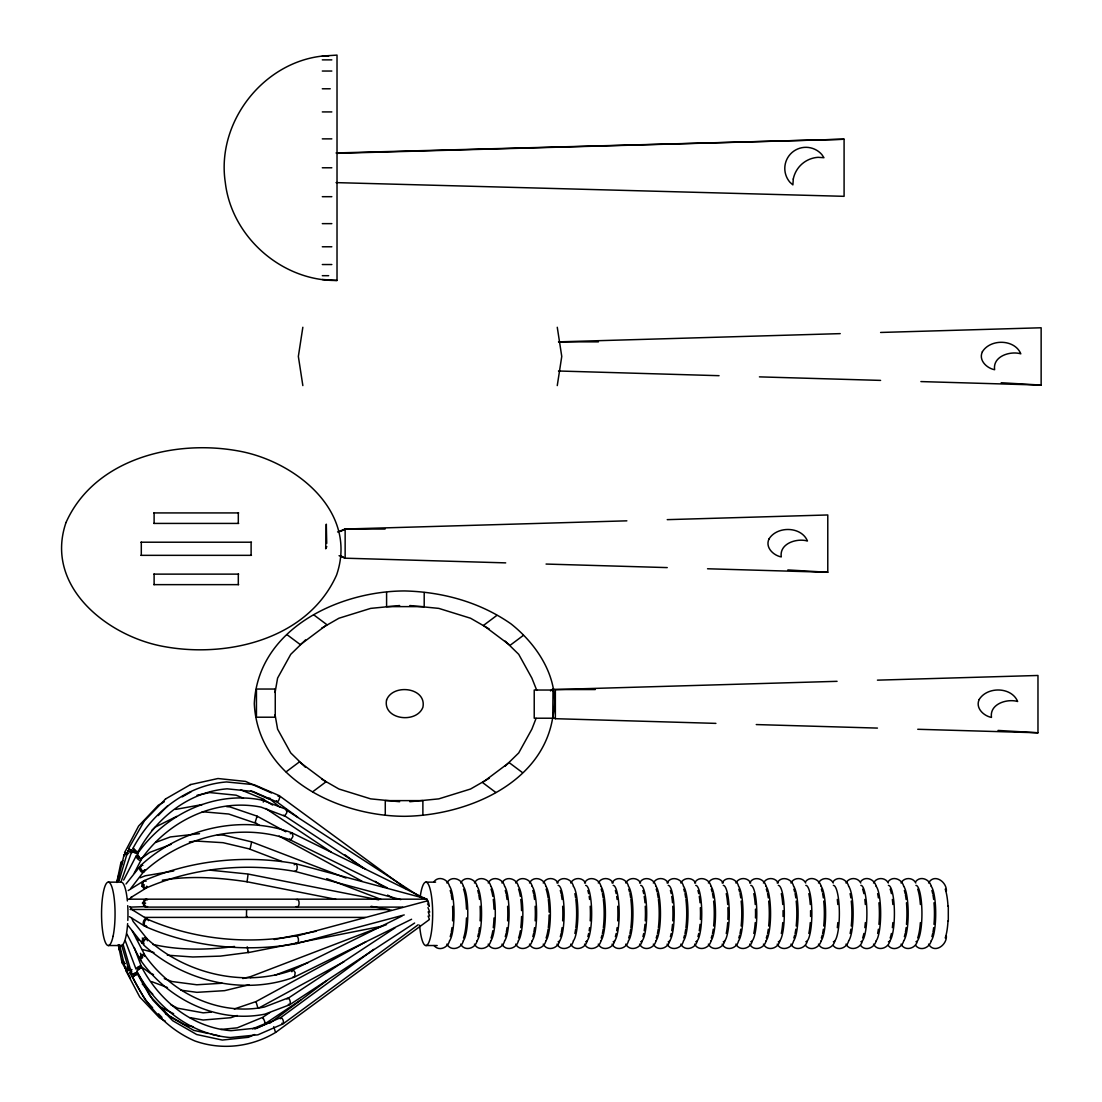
<?xml version="1.0" encoding="UTF-8"?>
<svg xmlns="http://www.w3.org/2000/svg" width="1102" height="1102" viewBox="0 0 1102 1102"><rect width="100%" height="100%" fill="white"/><g stroke="black" fill="none" stroke-linecap="round" stroke-linejoin="round"><path stroke-width="1.5" d="M948.299 921.313L948.299 905.803M268.833 798.206L279.936 807.105M118.589 876.214L118.437 880.195M552.928 690.858L553.025 688.764L555.353 689.549L595.287 689.549M248.46 951.439L248.349 952.472L220.441 956.109L192.836 956.991L167.311 955.186M429.601 916.037L428.196 911.781M147.351 940.75L147.048 938.766L133.108 921.41L131.813 918.255M280.321 1018.785L280.79 1017.573L373.757 949.359M122.625 862.315L120.931 863.293L120.683 865.153M120.862 882.303L132.157 850.386C139.555 851.571 136.276 856.116 132.157 850.386M145.009 869.988L130.711 888.529M302.843 327.266L298.353 356.428L302.843 385.59M557.268 385.59L561.758 356.428L557.268 327.266M121.647 959.429L122.336 961.757L124.319 962.28M552.708 717.65L552.763 717.306C561.152 681.132 538.575 645.744 511.108 623.952C479.935 602.105 442.536 591.898 404.737 590.947C338.548 591.058 257.868 629.077 254.3 703.627C257.868 778.177 338.548 816.196 404.737 816.307C465.54 815.521 541.84 784.514 552.708 717.65L555.353 718.697L715.901 723.38M424.614 898.309L291.658 832.713C240.704 814.075 180.769 828.745 141.208 865.015C138.287 866.93 144.086 874.533 144.362 869.933M138.618 855.91C131.648 853.747 142.034 864.918 140.836 858.224M275.073 692.455L277.594 678.102L290.749 654.326L305.516 639.918M246.834 916.244L246.449 917.401L246.586 909.618M144.927 956.343C144.803 952.707 139.059 958.106 140.546 960.173C167.821 999.376 217.094 1023.758 264.879 1014.157L289.592 1004.804L414.627 923.035M129.416 968.245C128.163 969.595 123.507 969.085 125.904 966.84M118.796 946.411L119.291 949.607M146.718 886.16L145.781 888.281L131.248 897.303L131.73 896.752L129.471 899.328M116.977 882.509L117.969 877.729M116.95 881.572L120.655 863.858M117.583 881.641L124.127 854.573L127.612 854.449M291.892 971.744L292.746 970.008L401.927 916.079M326.647 980.766L270.031 1023.083M254.603 1034.544L248.418 1037.299L222.287 1040.054L196.679 1034.516L172.738 1020.741L152.847 1000.079L137.833 973.645L132.598 976.689C145.271 1004.638 166.278 1028.634 194.792 1040.935C221.654 1050.509 251.16 1047.093 275.541 1032.478L273.737 1026.72M946.356 935.929C947.004 945.282 934.221 954.084 928.573 944.125M118.451 875.691L118.355 878.211M152.586 1007.71L145.533 1000.409L129.719 972.57L131.496 971.041M137.791 973.796L132.598 976.689M256.849 817.064L257.083 816.155L229.905 806.898L226.64 806.623M119.112 880.663L127.915 850.827L132.681 852.521M130.642 851.942L131.138 850.248M406.018 888.667L279.192 795.63L254.039 784.679L226.489 781.952C185.756 785.203 151.621 813.221 132.901 848.444L137.805 852.259C155.685 818.662 188.263 791.925 227.122 788.825L252.881 791.47L276.919 801.939L297.733 817.202M137.805 852.259L137.433 851.488M164.267 801.788L158.33 805.231L138.604 826.059L124.609 852.576L125.215 854.381M255.168 822.464L259.507 825.439M263.282 802.077L264.012 799.349L240.539 789.707M134.747 851.956L135.353 850.358M536.082 718.366L531.88 729.138L518.725 752.928L505.198 766.138M144.142 955.944L144.403 954.277L132.199 930.763M119.388 946.797L118.933 949.332L120.738 951.646M147.2 886.614C144.693 891.242 140.808 882.055 144.39 880.553C191.5 860.028 245.057 854.615 295.543 863.665L427.08 899.039M122.281 960.407L121.978 962.432L130.463 978.011M247.358 881.283L247.068 881.779C219.078 877.578 190.329 875.553 162.283 880.222M286.988 998.991L395.053 927.843M131.978 969.65L129.099 970.476L131 969.347M137.447 972.363L131.992 974.595L133.879 973.479M141.455 866.048C137.158 866.034 140.849 874.451 144.004 871.999M326.812 546.592L325.696 548.782L326.302 524.166L326.729 543.382M449.52 940.956C447.922 947.748 438.858 951.632 434.05 945.544M463.281 940.956C461.697 948.629 450.759 951.715 446.902 944.125M477.042 940.956C475.458 948.629 464.521 951.715 460.664 944.125M490.817 940.956C489.219 948.629 478.282 951.715 474.439 944.125M504.578 940.956C502.98 948.629 492.043 951.715 488.2 944.125M518.339 940.956C516.742 948.629 505.804 951.715 501.961 944.125M532.101 940.956C530.503 948.629 519.565 951.715 515.722 944.125M545.862 940.956C544.278 948.629 533.327 951.715 529.483 944.125M559.623 940.956C558.039 948.629 547.088 951.715 543.245 944.125M573.384 940.956C571.8 948.629 560.849 951.715 557.006 944.125M587.146 940.956C585.561 948.629 574.61 951.715 570.767 944.125M600.907 940.956C599.323 948.629 588.372 951.715 584.528 944.125M614.668 940.956C613.084 948.629 602.133 951.715 598.29 944.125M628.429 940.956C626.845 948.629 615.894 951.715 612.051 944.125M642.19 940.956C640.606 948.629 629.655 951.715 625.812 944.125M655.952 940.956C654.368 948.629 643.416 951.715 639.573 944.125M669.713 940.956C668.129 948.629 657.178 951.715 653.334 944.125M683.474 940.956C681.89 948.629 670.939 951.715 667.096 944.125M697.235 940.956C695.651 948.629 684.714 951.715 680.857 944.125M710.997 940.956C709.413 948.629 698.475 951.715 694.618 944.125M724.758 940.956C723.174 948.629 712.236 951.715 708.393 944.125M738.533 940.956C736.935 948.629 725.998 951.715 722.154 944.125M752.294 940.956C750.696 948.629 739.759 951.715 735.916 944.125M766.055 940.956C764.457 948.629 753.52 951.715 749.677 944.125M779.817 940.956C778.232 948.629 767.281 951.715 763.438 944.125M793.578 940.956C791.994 948.629 781.043 951.715 777.199 944.125M807.339 940.956C805.755 948.629 794.804 951.715 790.961 944.125M821.1 940.956C819.489 947.748 810.438 951.632 805.617 945.544M834.861 940.956C833.277 948.629 822.326 951.715 818.483 944.125M848.623 940.956C847.025 947.748 837.961 951.632 833.14 945.544M862.384 940.956C860.8 948.629 849.849 951.715 846.005 944.125M876.145 940.956C874.547 947.748 865.483 951.632 860.676 945.544M889.906 940.956C888.322 948.629 877.371 951.715 873.528 944.125M903.668 940.956C902.07 947.748 893.006 951.632 888.198 945.544M917.429 940.956C915.845 948.629 904.894 951.715 901.05 944.125M931.19 940.956C929.592 947.748 920.528 951.632 915.721 945.544M123.658 880.057L136.166 855.951M138.645 857.921L139.348 856.557M134.251 873.128L141.111 859.904M132.86 851.612L128.535 848.719L144.348 820.88L165.658 798.895M446.902 882.991C450.759 875.401 461.697 878.487 463.281 886.16M460.664 882.991C464.521 875.401 475.458 878.487 477.042 886.16M474.439 882.991C478.282 875.401 489.219 878.487 490.817 886.16M488.2 882.991C492.043 875.401 502.98 878.487 504.578 886.16M501.961 882.991C505.804 875.401 516.742 878.487 518.339 886.16M515.722 882.991C519.565 875.401 530.503 878.487 532.101 886.16M529.483 882.991C533.327 875.401 544.278 878.487 545.862 886.16M543.245 882.991C546.165 877.109 555.064 877.109 557.998 882.991M557.006 882.991C560.849 875.401 571.8 878.487 573.384 886.16M570.767 882.991C573.701 877.109 582.586 877.109 585.52 882.991M584.528 882.991C588.372 875.401 599.323 878.487 600.907 886.16M598.29 882.991C601.224 877.109 610.109 877.109 613.043 882.991M612.051 882.991C615.894 875.401 626.845 878.487 628.429 886.16M625.812 882.991C628.746 877.109 637.645 877.109 640.565 882.991M639.573 882.991C643.416 875.401 654.368 878.487 655.952 886.16M653.334 882.991C656.269 877.109 665.167 877.109 668.087 882.991M667.096 882.991C670.939 875.401 681.89 878.487 683.474 886.16M680.857 882.991C683.791 877.109 692.69 877.109 695.61 882.991M694.618 882.991C698.475 875.401 709.413 878.487 710.997 886.16M708.393 882.991C711.313 877.109 720.212 877.109 723.132 882.991M722.154 882.991C725.998 875.401 736.935 878.487 738.533 886.16M735.916 882.991C738.836 877.109 747.735 877.109 750.669 882.991M749.677 882.991C753.52 875.401 764.457 878.487 766.055 886.16M763.438 882.991C766.358 877.109 775.257 877.109 778.191 882.991M777.199 882.991C781.043 875.401 791.994 878.487 793.578 886.16M790.961 882.991C793.881 877.109 802.779 877.109 805.714 882.991M818.483 882.991C821.417 877.109 830.302 877.109 833.236 882.991M846.005 882.991C848.939 877.109 857.838 877.109 860.758 882.991M873.528 882.991C876.462 877.109 885.361 877.109 888.281 882.991M901.05 882.991C903.984 877.109 912.883 877.109 915.803 882.991M928.573 882.991C934.221 873.032 947.004 881.834 946.356 891.187M294.193 864.767C297.512 861.144 298.477 870.842 295.102 871.448C245.319 862.508 192.478 867.839 146.015 888.074M270.031 798.206L269.081 799.115L250.526 790.864M290.294 833.759L291.658 832.713M141.318 968.024L141.69 967.239L136.772 971.069C155.492 1006.278 189.64 1034.296 230.359 1037.547L257.923 1034.819L283.076 1023.868L418.168 924.771M261.587 800.024C213.788 790.409 164.529 814.805 137.254 854.009L138.218 857.301L141.442 859.105C167.697 821.376 215.11 797.903 261.105 807.146L284.647 816.1L286.878 812.573L286.3 809.364L261.89 800.066M141.442 859.105L141.635 857.838M126.027 883.983L139.913 866.503M263.75 799.57L272.566 805.039M144.1 881.063C140.216 881.517 142.062 889.837 145.781 888.281M250.113 849.105L223.045 842.686L196.087 841.046L189.365 841.942M158.206 815.576L167.656 805.796M294.482 977.102L295.184 972.57L293.187 969.87C243.57 988.039 185.191 973.782 146.676 938.449L143.48 940.888L143.604 944.924C183.152 981.193 243.101 995.864 294.055 977.24L411.597 919.247M278.062 796.264C281.947 793.688 277.759 805.218 276.45 800.713M151.787 830.44L155.272 827.092L176.692 816.389M295.474 936.328L426.832 901.009L428.706 902.869L429.105 905.789M124.609 852.576L128.645 853.279M126.882 968.162L125.752 970.449L139.747 996.966L159.473 1017.78L165.396 1021.237M130.311 969.264L127.736 970.766L125.752 970.449M296.245 899.714C300.047 897.538 300.047 908.751 296.245 906.574M434.05 881.572C438.858 875.484 447.922 879.368 449.52 886.16M805.617 881.572C810.438 875.484 819.489 879.368 821.1 886.16M833.14 881.572C837.961 875.484 847.025 879.368 848.623 886.16M860.676 881.572C865.483 875.484 874.547 879.368 876.145 886.16M888.198 881.572C893.006 875.484 902.07 879.368 903.668 886.16M915.721 881.572C920.528 875.484 929.592 879.368 931.19 886.16M550.518 690.926L553.025 688.764L552.763 717.306M144.279 871.503C182.794 836.17 241.173 821.913 290.79 840.068L292.967 836.418L292.085 832.837M147.558 906.574L146.483 907.111C143.522 906.064 143.522 900.224 146.483 899.177L426.515 899.177L428.279 901.161M286.107 771.855L299.413 761.895L325.999 781.814L312.706 791.787M496.768 615.467L483.475 625.426L510.061 645.345L523.367 635.386M140.767 859.009L149.72 852.397L171.278 844.297M275.72 1032.367L429.257 919.66M146.8 906.574L130.683 907.111M269.742 1012.628L262.634 1017.366L237.247 1027.835L220.786 1029.461M300.763 999.955L265.155 1023.675L252.633 1028.813M128.218 890.554L142.957 881.393M141.703 886.49L144.362 884.837M190.536 784.596L217.962 778.522L245.539 781.414L271.464 792.944M321.701 628.14L338.92 618.236L370.671 608.387L399.627 605.535M165.493 799.005L190.715 784.486M182.202 796.884L191.114 791.759M489.205 778.288L470.554 789.018L438.803 798.867L409.848 801.719M365.933 941.783L255.953 1001.608L234.285 1008.977M259.562 1007.614L344.113 961.619M340.628 531.481L345.146 529.043L626.859 520.833M131.827 971.826L129.719 972.57M141.91 958.258L139.472 958.23L126.964 934.124M146.773 926.424C142.819 927.388 143.88 919.109 147.269 919.151C193.745 939.386 246.572 944.717 296.355 935.777C298.959 936.934 299.303 942.182 296.796 943.56C246.325 952.61 192.767 947.197 145.657 926.686M254.81 1029.048L270.279 1022.174M140.202 877.784L145.23 875.801L173.744 870.952M128.535 848.719L133.494 851.364M337.556 531.963L345.146 529.043L385.094 529.043M386.54 924.564L250.705 976.592L242.784 978.521M274.632 975.38L308.243 962.501M155.589 842.451L170.355 836.941L199.49 833.677M145.987 925.942L144.21 925.832L129.471 916.671M135.284 972.901L136.552 972.474L149.955 995.946L169.86 1016.609L193.787 1030.384L208.126 1033.442M125.339 963.479L122.253 962.983M237.261 1015.507L230.869 1017.697L203.14 1020.025L189.999 1017.628M285.473 809.433L421.391 897.717M137.254 854.009L138.108 853.981M404.227 914.922L296.796 943.56L295.859 943.064M248.983 984.747L224.629 990.657L196.927 992.337L180.756 990.175M146.8 899.714C142.778 897.579 141.841 906.491 145.629 907.111M197.051 795.258L209.779 792.572L236.103 795.189L243.459 798.247M322.307 56.064C262.428 62.676 216.185 122.942 225.304 182.491C231.599 237.04 282.112 281.341 337.019 280.459L337.019 55.1L322.307 56.064L328.658 56.064M141.208 865.015L142.833 865.401M274.26 939.538L316.178 931.259M382.477 926.107L248.239 952.61L247.22 946.825M175.549 809.419L202.176 804.57M202.231 811.733L228.679 814.02L254.989 822.974L257.083 816.155L285.776 831.762M122.942 860.772L121.013 862.15L121.757 864.808M141.4 960.2L140.546 960.173M234.519 946.466C207.451 950.103 179.502 950.503 152.765 944.4M143.852 943.891L142.296 943.436L128.424 925.969M211.309 1012.104L203.195 1012.848L177.656 1008.206L170.631 1004.569M132.901 848.444L133.962 848.774M222.067 983.246L196.79 984.775L171.981 981.524L164.281 978.631M337.019 153.33L844.091 139.238L844.091 196.321L336.041 182.615M840.22 333.63L558.507 341.854L598.441 341.854M880.594 332.46L1041.142 327.776L1041.142 385.094L920.9 381.581M667.233 519.648L827.781 514.965L827.781 572.282L707.539 568.77M837.065 681.325L555.353 689.549L555.353 718.697M877.44 680.154L1037.974 675.471L1037.974 732.775L917.746 729.276M336.041 152.958L844.091 139.238M144.39 880.553L146.056 881.297M322.307 59.866L331.826 59.866M322.307 71.038L331.826 71.038M322.307 88.78L330.242 88.78M322.307 111.922L331.826 111.922M322.307 138.866L331.826 138.866M322.307 167.779L331.826 167.779M322.307 196.693L331.826 196.693M322.307 223.637L331.826 223.637M322.307 246.779L331.826 246.779M322.307 264.535L331.826 264.535M322.307 275.693L328.658 275.693M322.307 279.495L337.019 280.459M153.784 512.926L238.652 512.926M153.784 523.422L238.652 523.422M140.96 542.212L251.463 542.212M140.96 555.339L251.463 555.339M153.784 574.128L238.652 574.128M153.784 584.639L238.652 584.639M553.025 690.031L534.222 690.031L534.222 718.215L553.025 718.215M108.313 882.151L121.206 882.151A31.696 6.75 -90 0 1 127.377 900.94M425.909 882.151L435.579 882.151M127.612 899.177L145.629 899.177M142.31 903.144L145.629 903.144M146.483 907.111L402.685 907.111M130.105 909.481L389.323 909.481M144.569 917.401L365.23 917.401M108.313 945.53L121.206 945.53A31.696 6.75 -90 0 0 127.639 923.628M425.909 945.53L437.191 945.53M558.507 371.002L719.055 375.686M759.43 376.87L880.594 380.397M505.694 562.874L345.146 558.191L339.072 555.67M546.069 564.059L667.233 567.599M756.261 724.565L877.44 728.091M210.33 870.194L247.867 874.01L378.744 899.852M1001.208 382.738L1041.142 385.094M787.847 569.941L827.781 572.282M998.04 730.433L1037.974 732.775M217.411 834.765L223.926 835.164L251.531 841.859L345.945 878.032M409.848 605.535L438.803 608.387L470.554 618.236L489.205 628.953M399.627 801.719L370.671 798.867L338.92 789.018L321.701 779.114M335.931 899.328L247.068 881.779L248.046 874.547M371.14 906.285L391.265 910.252M153.949 952.5L142.075 949.442M193.415 1026.747L185.453 1025.067L165.452 1013.688M211.35 1034.158L219.408 1035.921M146.483 899.177L147.558 899.714M294.055 977.24L293.118 976.758M400.797 899.604L294.633 871.296M289.688 838.966L290.79 840.068M141.208 965.986C133.81 967.17 137.089 971.716 141.208 965.986L134.224 947.555M153.495 974.581L150.423 973.424L140.202 965.862M151.484 981.565L167.49 987.571M281.974 861.461L250.002 849.229L251.587 842.369M326.715 878.611L381.044 899.411M131.221 852.521L129.802 851.942M136.483 939.097L139.403 940.282M290.349 839.944L387.229 887.799M160.575 1007.173L173.62 1013.716M147.489 919.481C144.321 916.52 141.676 923.793 144.21 925.832M340.628 555.766L345.146 558.191L345.146 529.043M279.095 836.087L361.952 881.159M387.573 895.086L395.108 899.191M128.617 851.364L127.915 850.827M147.034 918.944L132.502 909.921L132.998 910.472L129.595 906.615M427.521 903.86L429.257 906.34M365.96 869.45L283.696 815.191M265.761 808.496L331.11 852.011M375.148 881.338L383.661 887.014M344.761 854.697L362.696 867.866M313.643 614.764L326.936 624.724L300.35 644.642L287.043 634.683M522.417 772.557L509.124 762.598L482.538 782.516L495.831 792.49M288.325 1004.377C291.699 1006.098 290.405 997.792 287.539 998.15L264.411 1007.035C218.403 1016.278 170.989 992.806 144.748 955.062M146.401 937.94C143.687 936.108 140.863 941.136 142.296 943.436M142.268 984.058L152.751 994.142M505.198 641.116L518.725 654.326L531.88 678.102L536.77 690.375M305.516 767.336L290.749 752.928L277.594 729.138L275.073 714.785M281.933 1023.248C285.005 1025.246 283.131 1017.559 280.79 1017.573L256.752 1028.042L230.993 1030.687C192.134 1027.587 159.556 1000.85 141.69 967.239M158.468 1013.785L161.994 1017.435M427.989 907.566L429.697 912.112M142.241 938.036L144.348 940.695M144.403 954.277L141.304 954.704L139.472 958.23M124.347 855.758L124.016 854.932M264.645 1023.028C266.422 1025.122 262.097 1014.625 262.868 1018.579M428.113 916.079L429.27 918.903M140.395 953.271L142.654 957.624M250.967 977.075L250.705 977.694M148.178 919.908L148.467 920.611M138.618 967.556L139.224 969.154M125.284 940.777L136.028 969.113M256.132 1002.117L257.868 1007.917M134.719 973.479L135.215 975.174M123.19 944.758L131.992 974.595M121.702 945.351L129.099 970.476M127.942 967.349L128.328 968.947M119.526 944.717L125.146 968.093M118.258 944.621L121.619 960.724M146.676 938.505L146.8 939.207M424.201 592.545L424.201 606.623L386.595 606.623L386.595 592.545M422.879 814.709L422.879 800.617L385.273 800.617L385.273 814.709M251.118 542.212L251.118 555.339M238.308 512.926L238.308 523.422M238.308 574.128L238.308 584.639M154.115 512.926L154.115 523.422M154.115 574.128L154.115 584.639M141.304 542.212L141.304 555.339M585.644 885.388A28.17 6.006 -90 0 1 591.65 913.558A28.17 6.006 -90 0 1 585.644 941.728M601.169 889.162A28.17 6.006 -90 0 1 602.023 891.986M602.408 893.639A28.17 6.006 -90 0 1 603.152 897.91M603.359 899.466A28.17 6.006 -90 0 1 603.359 927.65M603.152 929.206A28.17 6.006 -90 0 1 602.408 933.477M602.023 935.13A28.17 6.006 -90 0 1 601.169 937.954M573.439 886.352A28.17 6.006 -90 0 1 577.889 913.558A28.17 6.006 -90 0 1 573.439 940.764M587.848 890.485A28.17 6.006 -90 0 1 588.647 893.639M589.157 896.408A28.17 6.006 -90 0 1 589.598 899.466M590.204 906.271A28.17 6.006 -90 0 1 590.204 920.845M589.598 927.65A28.17 6.006 -90 0 1 589.157 930.708M588.647 933.477A28.17 6.006 -90 0 1 587.848 936.631M518.395 886.352A28.17 6.006 90 0 1 522.844 913.558A28.17 6.006 90 0 1 518.395 940.764M532.789 890.485A28.17 6.006 -90 0 1 533.602 893.639M533.864 894.976A28.17 6.006 -90 0 1 534.553 899.466M535.145 906.271A28.17 6.006 -90 0 1 535.145 920.845M534.553 927.65A28.17 6.006 -90 0 1 533.864 932.14M533.602 933.477A28.17 6.006 -90 0 1 532.789 936.631M656.007 886.352A28.17 6.006 -90 0 1 660.456 913.558A28.17 6.006 -90 0 1 656.007 940.764M670.415 890.485A28.17 6.006 -90 0 1 671.214 893.639M671.738 896.408A28.17 6.006 -90 0 1 672.523 902.772M672.771 906.271A28.17 6.006 -90 0 1 672.771 920.845M672.523 924.344A28.17 6.006 -90 0 1 671.738 930.708M671.214 933.477A28.17 6.006 -90 0 1 670.415 936.631M903.723 886.352A28.17 6.006 -90 0 1 908.172 913.558A28.17 6.006 -90 0 1 903.723 940.764M917.691 889.162A28.17 6.006 -90 0 1 920.377 904.508M920.377 922.608A28.17 6.006 -90 0 1 917.691 937.954M723.27 885.388A28.17 6.006 -90 0 1 729.262 913.558A28.17 6.006 -90 0 1 723.27 941.728M738.781 889.162A28.17 6.006 -90 0 1 739.649 891.986M740.021 893.639A28.17 6.006 -90 0 1 740.778 897.91M741.164 901.092A28.17 6.006 -90 0 1 741.164 926.024M740.778 929.206A28.17 6.006 -90 0 1 740.021 933.477M739.649 935.13A28.17 6.006 -90 0 1 738.781 937.954M695.748 885.388A28.17 6.006 -90 0 1 701.74 913.558A28.17 6.006 -90 0 1 695.748 941.728M711.258 889.162A28.17 6.006 -90 0 1 712.112 891.986M712.498 893.639A28.17 6.006 -90 0 1 713.256 897.91M713.641 901.092A28.17 6.006 -90 0 1 713.641 926.024M713.256 929.206A28.17 6.006 -90 0 1 712.498 933.477M712.112 935.13A28.17 6.006 -90 0 1 711.258 937.954M449.575 886.352A28.17 6.006 -90 0 1 454.024 913.558A28.17 6.006 -90 0 1 449.575 940.764M463.543 889.162A28.17 6.006 -90 0 1 466.477 909.15M466.477 917.966A28.17 6.006 -90 0 1 463.543 937.954M600.962 886.352A28.17 6.006 -90 0 1 605.411 913.558A28.17 6.006 -90 0 1 600.962 940.764M615.371 890.485A28.17 6.006 -90 0 1 616.17 893.639M616.693 896.408A28.17 6.006 -90 0 1 617.12 899.466M617.726 906.271A28.17 6.006 -90 0 1 617.726 920.845M617.12 927.65A28.17 6.006 -90 0 1 616.693 930.708M616.17 933.477A28.17 6.006 -90 0 1 615.371 936.631M545.917 886.352A28.17 6.006 -90 0 1 550.366 913.558A28.17 6.006 -90 0 1 545.917 940.764M560.312 890.485A28.17 6.006 -90 0 1 561.125 893.639M561.386 894.976A28.17 6.006 -90 0 1 562.075 899.466M562.667 906.271A28.17 6.006 -90 0 1 562.667 920.845M562.075 927.65A28.17 6.006 -90 0 1 561.386 932.14M561.125 933.477A28.17 6.006 -90 0 1 560.312 936.631M750.793 885.388A28.17 6.006 -90 0 1 756.798 913.558A28.17 6.006 -90 0 1 750.793 941.728M766.303 889.162A28.17 6.006 -90 0 1 767.171 891.986M767.557 893.639A28.17 6.006 -90 0 1 768.301 897.91M768.686 901.092A28.17 6.006 -90 0 1 768.686 926.024M768.301 929.206A28.17 6.006 -90 0 1 767.557 933.477M767.171 935.13A28.17 6.006 -90 0 1 766.303 937.954M805.837 885.388A28.17 6.006 -90 0 1 811.843 913.558A28.17 6.006 -90 0 1 805.837 941.728M821.362 889.162A28.17 6.006 -90 0 1 822.216 891.986M822.602 893.639A28.17 6.006 -90 0 1 823.346 897.91M823.731 901.092A28.17 6.006 -90 0 1 823.731 926.024M823.346 929.206A28.17 6.006 -90 0 1 822.602 933.477M822.216 935.13A28.17 6.006 -90 0 1 821.362 937.954M532.156 886.352A28.17 6.006 -90 0 1 536.605 913.558A28.17 6.006 -90 0 1 532.156 940.764M546.11 889.162A28.17 6.006 -90 0 1 548.107 897.91M548.314 899.466A28.17 6.006 -90 0 1 549.113 912.098M549.113 915.018A28.17 6.006 -90 0 1 548.314 927.65M548.107 929.206A28.17 6.006 -90 0 1 546.11 937.954M613.167 885.388A28.17 6.006 -90 0 1 619.172 913.558A28.17 6.006 -90 0 1 613.167 941.728M628.691 889.162A28.17 6.006 -90 0 1 629.545 891.986M629.931 893.639A28.17 6.006 -90 0 1 630.675 897.91M630.881 899.466A28.17 6.006 -90 0 1 630.881 927.65M630.675 929.206A28.17 6.006 -90 0 1 629.931 933.477M629.545 935.13A28.17 6.006 -90 0 1 628.691 937.954M504.633 886.352A28.17 6.006 -90 0 1 509.069 913.558A28.17 6.006 -90 0 1 504.633 940.764M518.587 889.162A28.17 6.006 -90 0 1 520.351 896.408M520.791 899.466A28.17 6.006 -90 0 1 521.563 910.624M521.563 916.492A28.17 6.006 -90 0 1 520.791 927.65M520.351 930.708A28.17 6.006 -90 0 1 518.587 937.954M668.225 885.388A28.17 6.006 -90 0 1 674.217 913.558A28.17 6.006 -90 0 1 668.225 941.728M683.736 889.162A28.17 6.006 -90 0 1 684.59 891.986M684.976 893.639A28.17 6.006 -90 0 1 685.72 897.91M685.926 899.466A28.17 6.006 -90 0 1 685.926 927.65M685.72 929.206A28.17 6.006 -90 0 1 684.976 933.477M684.59 935.13A28.17 6.006 -90 0 1 683.736 937.954M558.122 885.388A28.17 6.006 -90 0 1 564.128 913.558A28.17 6.006 -90 0 1 558.122 941.728M574.886 893.639A28.17 6.006 -90 0 1 575.63 897.91M575.836 899.466A28.17 6.006 -90 0 1 575.836 927.65M575.63 929.206A28.17 6.006 -90 0 1 574.886 933.477M640.689 885.388A28.17 6.006 -90 0 1 646.695 913.558A28.17 6.006 -90 0 1 640.689 941.728M656.213 889.162A28.17 6.006 -90 0 1 657.067 891.986M657.453 893.639A28.17 6.006 -90 0 1 658.197 897.91M658.404 899.466A28.17 6.006 -90 0 1 658.404 927.65M658.197 929.206A28.17 6.006 -90 0 1 657.453 933.477M657.067 935.13A28.17 6.006 -90 0 1 656.213 937.954M821.155 886.352A28.17 6.006 -90 0 1 825.605 913.558A28.17 6.006 -90 0 1 821.155 940.764M837.313 899.466A28.17 6.006 -90 0 1 837.796 904.508M837.796 922.608A28.17 6.006 -90 0 1 837.313 927.65M833.36 885.388A28.17 6.006 -90 0 1 839.366 913.558A28.17 6.006 -90 0 1 833.36 941.728M850.124 893.639A28.17 6.006 -90 0 1 850.868 897.91M851.267 901.092A28.17 6.006 -90 0 1 851.267 926.024M850.868 929.206A28.17 6.006 -90 0 1 850.124 933.477M848.678 886.352A28.17 6.006 -90 0 1 853.127 913.558A28.17 6.006 -90 0 1 848.678 940.764M862.646 889.162A28.17 6.006 -90 0 1 863.885 893.639M864.836 899.466A28.17 6.006 -90 0 1 865.318 904.508M865.318 922.608A28.17 6.006 -90 0 1 864.836 927.65M863.885 933.477A28.17 6.006 -90 0 1 862.646 937.954M738.588 886.352A28.17 6.006 -90 0 1 743.023 913.558A28.17 6.006 -90 0 1 738.588 940.764M753.796 893.639A28.17 6.006 -90 0 1 755.228 904.508M755.476 909.15A28.17 6.006 -90 0 1 755.476 917.966M755.228 922.608A28.17 6.006 -90 0 1 753.796 933.477M490.872 886.352A28.17 6.006 -90 0 1 495.308 913.558A28.17 6.006 -90 0 1 490.872 940.764M505.267 890.485A28.17 6.006 -90 0 1 506.066 893.639M506.341 894.976A28.17 6.006 -90 0 1 507.03 899.466M507.623 906.271A28.17 6.006 -90 0 1 507.623 920.845M507.03 927.65A28.17 6.006 -90 0 1 506.341 932.14M506.066 933.477A28.17 6.006 -90 0 1 505.267 936.631M778.315 885.388A28.17 6.006 -90 0 1 784.321 913.558A28.17 6.006 -90 0 1 778.315 941.728M793.826 889.162A28.17 6.006 -90 0 1 794.694 891.986M795.079 893.639A28.17 6.006 -90 0 1 795.823 897.91M796.209 901.092A28.17 6.006 -90 0 1 796.209 926.024M795.823 929.206A28.17 6.006 -90 0 1 795.079 933.477M794.694 935.13A28.17 6.006 -90 0 1 793.826 937.954M628.484 886.352A28.17 6.006 -90 0 1 632.934 913.558A28.17 6.006 -90 0 1 628.484 940.764M642.893 890.485A28.17 6.006 -90 0 1 643.692 893.639M644.215 896.408A28.17 6.006 -90 0 1 644.987 902.772M645.249 906.271A28.17 6.006 -90 0 1 645.249 920.845M644.987 924.344A28.17 6.006 -90 0 1 644.215 930.708M643.692 933.477A28.17 6.006 -90 0 1 642.893 936.631M888.405 885.388A28.17 6.006 -90 0 1 894.411 913.558A28.17 6.006 -90 0 1 888.405 941.728M904.37 890.485A28.17 6.006 -90 0 1 905.169 893.639M905.445 894.976A28.17 6.006 -90 0 1 906.119 899.466M906.478 902.772A28.17 6.006 -90 0 1 906.478 924.344M906.119 927.65A28.17 6.006 -90 0 1 905.445 932.14M905.169 933.477A28.17 6.006 -90 0 1 904.37 936.631M876.2 886.352A28.17 6.006 -90 0 1 880.65 913.558A28.17 6.006 -90 0 1 876.2 940.764M890.168 889.162A28.17 6.006 -90 0 1 891.408 893.639M892.358 899.466A28.17 6.006 -90 0 1 892.854 904.508M892.854 922.608A28.17 6.006 -90 0 1 892.358 927.65M891.408 933.477A28.17 6.006 -90 0 1 890.168 937.954M127.736 905.637A31.696 6.75 -90 0 1 127.818 920.432M420.289 896.243A31.696 6.75 -90 0 1 430.717 891.614A31.696 6.75 -90 0 1 429.56 940.488A31.696 6.75 -90 0 1 419.6 925.184M793.633 886.352A28.17 6.006 -90 0 1 798.082 913.558A28.17 6.006 -90 0 1 793.633 940.764M808.84 893.639A28.17 6.006 -90 0 1 810.273 904.508M810.562 910.624A28.17 6.006 -90 0 1 810.562 916.492M810.273 922.608A28.17 6.006 -90 0 1 808.84 933.477M463.336 886.352A28.17 6.006 -90 0 1 467.785 913.558A28.17 6.006 -90 0 1 463.336 940.764M477.745 890.485A28.17 6.006 -90 0 1 478.543 893.639M478.819 894.976A28.17 6.006 -90 0 1 479.508 899.466M480.1 906.271A28.17 6.006 -90 0 1 480.1 920.845M479.508 927.65A28.17 6.006 -90 0 1 478.819 932.14M478.543 933.477A28.17 6.006 -90 0 1 477.745 936.631M915.941 885.388A28.17 6.006 -90 0 1 921.933 913.558A28.17 6.006 -90 0 1 915.941 941.728M931.893 890.485A28.17 6.006 -90 0 1 932.691 893.639M932.967 894.976A28.17 6.006 -90 0 1 933.656 899.466M934 902.772A28.17 6.006 -90 0 1 934 924.344M933.656 927.65A28.17 6.006 -90 0 1 932.967 932.14M932.691 933.477A28.17 6.006 -90 0 1 931.893 936.631M860.882 885.388A28.17 6.006 -90 0 1 866.888 913.558A28.17 6.006 -90 0 1 860.882 941.728M877.647 893.639A28.17 6.006 -90 0 1 878.39 897.91M878.941 902.772A28.17 6.006 -90 0 1 878.941 924.344M878.39 929.206A28.17 6.006 -90 0 1 877.647 933.477M683.529 886.352A28.17 6.006 -90 0 1 687.979 913.558A28.17 6.006 -90 0 1 683.529 940.764M697.938 890.485A28.17 6.006 -90 0 1 698.737 893.639M699.26 896.408A28.17 6.006 -90 0 1 700.045 902.772M700.362 907.69A28.17 6.006 -90 0 1 700.362 919.426M700.045 924.344A28.17 6.006 -90 0 1 699.26 930.708M698.737 933.477A28.17 6.006 -90 0 1 697.938 936.631M450.222 890.485A28.17 6.006 -90 0 1 451.021 893.639M451.297 894.976A28.17 6.006 -90 0 1 451.972 899.466M452.578 906.271A28.17 6.006 -90 0 1 452.578 920.845M451.972 927.65A28.17 6.006 -90 0 1 451.297 932.14M451.021 933.477A28.17 6.006 -90 0 1 450.222 936.631M711.052 886.352A28.17 6.006 -90 0 1 715.501 913.558A28.17 6.006 -90 0 1 711.052 940.764M726.259 893.639A28.17 6.006 -90 0 1 727.706 904.508M727.885 907.69A28.17 6.006 -90 0 1 727.885 919.426M727.706 922.608A28.17 6.006 -90 0 1 726.259 933.477M931.245 886.352A28.17 6.006 -90 0 1 935.694 913.558A28.17 6.006 -90 0 1 931.245 940.764M945.213 889.162A28.17 6.006 -90 0 1 948.009 906.271M948.009 920.845A28.17 6.006 -90 0 1 945.213 937.954M477.097 886.352A28.17 6.006 -90 0 1 481.546 913.558A28.17 6.006 -90 0 1 477.097 940.764M491.065 889.162A28.17 6.006 -90 0 1 492.828 896.408M493.269 899.466A28.17 6.006 -90 0 1 493.999 909.15M493.999 917.966A28.17 6.006 -90 0 1 493.269 927.65M492.828 930.708A28.17 6.006 -90 0 1 491.065 937.954M766.11 886.352A28.17 6.006 -90 0 1 770.56 913.558A28.17 6.006 -90 0 1 766.11 940.764M781.318 893.639A28.17 6.006 -90 0 1 782.751 904.508M783.04 910.624A28.17 6.006 -90 0 1 783.04 916.492M782.751 922.608A28.17 6.006 -90 0 1 781.318 933.477M793.275 179.034L792.889 184.874L790.01 182.34A21.131 21.131 0 0 1 792.007 152.531A21.131 21.131 0 0 1 821.817 154.528L823.938 157.71L818.07 157.324A27.068 27.068 0 0 0 793.275 179.034M386.568 699.977C382.614 719.716 416.432 724.042 422.906 707.277C426.86 687.538 393.042 683.212 386.568 699.977M66.01 522.527C43.984 586.608 108.175 637.066 165.038 646.736C228.61 658.142 308.147 638.664 336.578 575.024C358.591 510.956 294.399 460.484 237.536 450.814C173.978 439.409 94.428 458.887 66.01 522.527M769.003 538.974C764.967 547.432 773.397 555.422 781.263 556.923C779.21 543.41 796.829 537.941 807.449 540.999C801.416 526.233 777.034 525.792 769.003 538.974M982.364 351.786C978.314 360.23 986.758 368.22 994.624 369.721C992.571 356.221 1010.19 350.739 1020.81 353.811C1014.763 339.044 990.395 338.603 982.364 351.786M979.21 699.481C975.16 707.925 983.59 715.914 991.469 717.416C989.417 703.916 1007.035 698.434 1017.642 701.492C1011.608 686.739 987.24 686.298 979.21 699.481M275.252 689.039L256.449 689.039L256.449 717.209L275.252 717.209L275.252 689.039M113.079 936.245A31.696 6.75 -90 0 0 110.062 883.225A31.696 6.75 -90 0 0 101.783 922.043A31.696 6.75 -90 0 0 113.079 936.245"/></g></svg>
